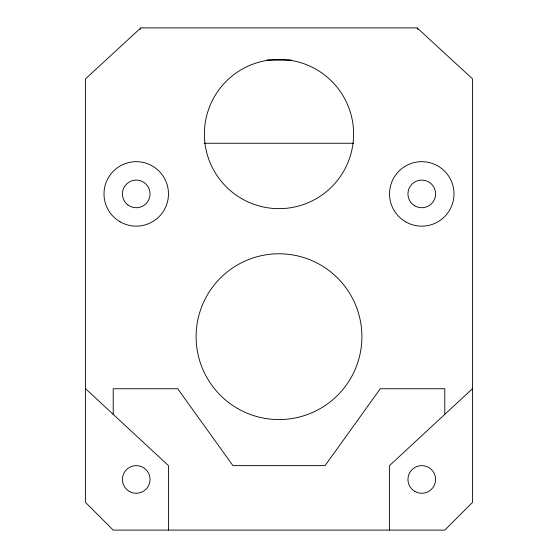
<?xml version="1.0" encoding="UTF-8"?>
<svg xmlns="http://www.w3.org/2000/svg" width="558" height="558" viewBox="0 0 558 558"><rect width="100%" height="100%" fill="white"/><g stroke="black" fill="none" stroke-linecap="round" stroke-linejoin="round"><path stroke-width="0.84" d="M140.086 29.469L140.839 27.9L417.161 27.9L472.424 78.776L472.424 502.465L444.789 530.1L113.211 530.1L85.576 502.465L85.576 78.776L140.839 27.9M472.424 388.731L389.526 465.623L389.526 530.1M277.821 59.615L279 59.434M266.564 60.173L291.611 60.173M268.028 60.173L269.249 60.125M204.089 143.253L353.674 143.253M289.762 60.173L288.751 60.125M85.576 388.731L168.474 465.623L168.474 530.1M417.161 27.9L417.914 29.469M444.789 414.364L444.789 388.731L380.319 388.731L325.056 465.623L232.944 465.623L177.681 388.731L113.211 388.731L113.211 414.364M127.866 204.905A13.817 13.817 0 0 0 149.942 195.663A13.817 13.817 0 0 0 130.9 181.169A13.817 13.817 0 0 0 127.866 204.905M414.859 491.41A13.817 13.817 0 0 0 435.582 479.441A13.817 13.817 0 0 0 414.859 467.478A13.817 13.817 0 0 0 414.859 491.41M414.859 205.874A13.817 13.817 0 0 0 435.582 193.912A13.817 13.817 0 0 0 414.859 181.943A13.817 13.817 0 0 0 414.859 205.874M129.323 491.41A13.817 13.817 0 0 0 150.053 479.441A13.817 13.817 0 0 0 129.323 467.478A13.817 13.817 0 0 0 129.323 491.41M237.555 408.463A82.898 82.898 0 0 0 361.898 336.676A82.898 82.898 0 0 0 237.555 264.883A82.898 82.898 0 0 0 237.555 408.463M120.116 221.826A32.238 32.238 0 0 0 168.474 193.912A32.238 32.238 0 0 0 120.116 165.991A32.238 32.238 0 0 0 120.116 221.826M405.645 221.826A32.238 32.238 0 0 0 454.003 193.912A32.238 32.238 0 0 0 405.645 165.991A32.238 32.238 0 0 0 405.645 221.826M241.698 198.655A74.605 74.605 0 0 0 353.605 134.039A74.605 74.605 0 0 0 241.698 69.429A74.605 74.605 0 0 0 241.698 198.655"/></g></svg>
